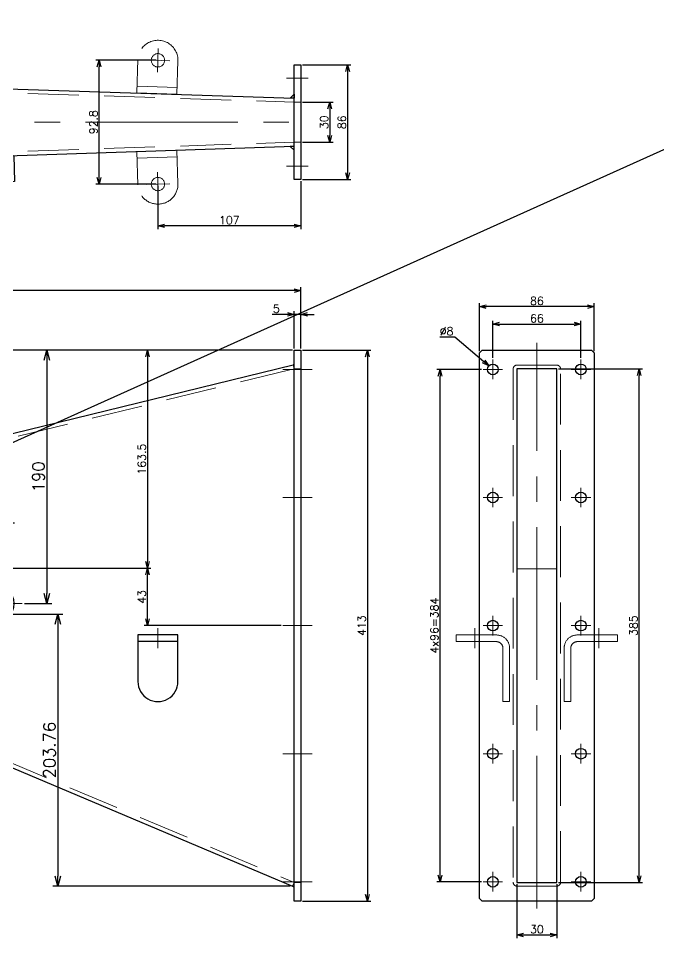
# Model space of a CAD drawing. Header units: millimetres. Extents: x -16130 to 36813, y -8099 to 27484.
# Drawn here: x 9596 to 10075, y 25434 to 26138 of the extents above; entities that cross this region are included whole.
import ezdxf

# ---------------------------------------------------------------- set-up
doc = ezdxf.new("R2010")
doc.units = ezdxf.units.MM
doc.header["$LTSCALE"] = 6
doc.header["$PDMODE"] = 99
doc.header["$PDSIZE"] = 1
doc.linetypes.add('CENTER2', pattern=[28.575, 19.05, -3.175, 3.175, -3.175])
doc.linetypes.add('HIDDEN', pattern=[9.525, 6.35, -3.175])
for name, color, linetype, lineweight in [('04_HIDDEN', 2, 'HIDDEN', 13), ('05_CENTER', 4, 'CENTER2', 13), ('08_DIM', 3, 'Continuous', 13)]:
    doc.layers.add(name, color=color, linetype=linetype, lineweight=lineweight)
doc.layers.add('10_DRAFT', color=8, linetype='Continuous', lineweight=0, plot=False)
doc.styles.add('KSS_TXT', font='txt.shx', dxfattribs={"bigfont": 'extfont2.shx'})
doc.dimstyles.new('KSS_DIM', dxfattribs={"dimtxt": 3, "dimasz": 2.5, "dimexe": 1.25, "dimexo": 0.625, "dimtad": 1, "dimdsep": 46, "dimtxsty": 'KSS_TXT', "dimblk": 'OPEN30', "dimcen": 0, "dimazin": 2, "dimtfac": 0.75, "dimtmove": 0, "dimatfit": 3, "dimldrblk": 'OPEN30', "dimfxl": 1, "dimtolj": 1, "dimarcsym": 0})
doc.dimstyles.new('KSS_DIM$3', dxfattribs={"dimtxt": 3, "dimasz": 2.5, "dimexe": 1.25, "dimexo": 0.625, "dimtad": 1, "dimtih": 1, "dimtoh": 1, "dimdsep": 46, "dimtxsty": 'KSS_TXT', "dimblk": 'OPEN30', "dimcen": 0, "dimazin": 2, "dimtfac": 0.75, "dimtofl": 0, "dimtmove": 0, "dimatfit": 3, "dimldrblk": 'OPEN30', "dimfxl": 1, "dimtolj": 1, "dimarcsym": 0})

# ---------------------------------------------------------------- blocks, each defined once
blk = doc.blocks.new('_Open30')
at = {"color": 0, "linetype": 'ByBlock', "lineweight": -2}
for p, q in [((-1, 0.268), (0, 0)), ((0, 0), (-1, -0.268)), ((0, 0), (-1, 0))]:
    blk.add_line(p, q, dxfattribs=at)
blk = doc.blocks.new('*D878')
at = {"layer": '08_DIM', "color": 0, "lineweight": -2, "transparency": 16777216}
for p, q in [((10000.06, 25876.16), (10062.94, 25876.16)), ((10060.44, 25496.16), (10060.44, 25871.16)), ((10000.06, 25491.16), (10062.94, 25491.16))]:
    blk.add_line(p, q, dxfattribs=at)
at = {"layer": 'Defpoints', "color": 0, "transparency": 16777216}
for p in [(9998.81, 25876.16), (10060.44, 25876.16), (9998.81, 25491.16)]:
    blk.add_point(p, dxfattribs=at)
at = {"layer": '08_DIM', "color": 0, "lineweight": -2, "transparency": 16777216, "xscale": 5, "yscale": 5, "zscale": 5}
for p, rotation in [((10060.44, 25876.16), 90), ((10060.44, 25491.16), 270)]:
    blk.add_blockref('_Open30', p, dxfattribs=dict(at, rotation=rotation))
at = {"layer": '08_DIM', "color": 0, "transparency": 16777216, "insert": (10056.18, 25683.66), "char_height": 6, "attachment_point": 5, "rotation": 90, "style": 'KSS_TXT'}
blk.add_mtext('\\A1;385', dxfattribs=at)
blk = doc.blocks.new('*D879')
at = {"layer": '08_DIM', "color": 0, "lineweight": -2, "transparency": 16777216}
for p, q in [((9968.81, 25489.91), (9968.81, 25449.3)), ((9998.81, 25489.91), (9998.81, 25449.3)), ((9973.81, 25451.8), (9993.81, 25451.8))]:
    blk.add_line(p, q, dxfattribs=at)
at = {"layer": 'Defpoints', "color": 0, "transparency": 16777216}
for p in [(9968.81, 25491.16), (9998.81, 25491.16), (9998.81, 25451.8)]:
    blk.add_point(p, dxfattribs=at)
at = {"layer": '08_DIM', "color": 0, "lineweight": -2, "transparency": 16777216, "xscale": 5, "yscale": 5, "zscale": 5, "rotation": 180}
blk.add_blockref('_Open30', (9968.81, 25451.8), dxfattribs=at)
at = {"layer": '08_DIM', "color": 0, "lineweight": -2, "transparency": 16777216, "xscale": 5, "yscale": 5, "zscale": 5}
blk.add_blockref('_Open30', (9998.81, 25451.8), dxfattribs=at)
at = {"layer": '08_DIM', "color": 0, "transparency": 16777216, "insert": (9983.81, 25456.05), "char_height": 6, "attachment_point": 5, "style": 'KSS_TXT'}
blk.add_mtext('\\A1;30', dxfattribs=at)
blk = doc.blocks.new('*D880')
at = {"layer": '08_DIM', "color": 0, "lineweight": -2, "transparency": 16777216}
for p, q in [((9942.22, 25875.66), (9908.76, 25875.66)), ((9911.26, 25496.66), (9911.26, 25870.66)), ((9942.22, 25491.66), (9908.76, 25491.66))]:
    blk.add_line(p, q, dxfattribs=at)
at = {"layer": 'Defpoints', "color": 0, "transparency": 16777216}
for p in [(9911.26, 25875.66), (9943.47, 25875.66), (9943.47, 25491.66)]:
    blk.add_point(p, dxfattribs=at)
at = {"layer": '08_DIM', "color": 0, "lineweight": -2, "transparency": 16777216, "xscale": 5, "yscale": 5, "zscale": 5}
for p, rotation in [((9911.26, 25875.66), 90), ((9911.26, 25491.66), 270)]:
    blk.add_blockref('_Open30', p, dxfattribs=dict(at, rotation=rotation))
at = {"layer": '08_DIM', "color": 0, "transparency": 16777216, "insert": (9907.01, 25683.66), "char_height": 6, "attachment_point": 5, "rotation": 90, "style": 'KSS_TXT'}
blk.add_mtext('\\A1;4x96=384', dxfattribs=at)
blk = doc.blocks.new('A$C68293EE5_1_1')
at = {"color": 0}
blk.add_lwpolyline([(20, -23.22), (20, -50), (25, -50), (25, -24.77)], dxfattribs=at)
at = {"layer": '04_HIDDEN'}
for points in [[(15, 0), (-15, 0), (-15, -5), (15, -5, -0.414214), (20, -10), (20, -23.22)], [(25, -24.77), (25, -10, 0.414214), (15, 0)]]:
    blk.add_lwpolyline(points, format="xyb", dxfattribs=at)
at = {"layer": '05_CENTER'}
blk.add_line((-1, 5), (-1, -10), dxfattribs=at)
blk = doc.blocks.new('A$C2C4612D3_1_1_1')
at = {"color": 0}
for points in [[(-41, 206.5), (41, 206.5), (43, 204.5), (43, -204.5), (41, -206.5), (-41, -206.5), (-43, -204.5), (-43, 204.5)], [(-15, -192.5), (15, -192.5), (15, 192.5), (-15, 192.5)]]:
    blk.add_lwpolyline(points, close=True, dxfattribs=at)
for centre in [(-33, 192), (33, 192), (-33, 96), (33, 96), (-33, 0), (33, 0), (-33, -96), (33, -96), (-33, -192), (33, -192)]:
    blk.add_circle(centre, 4, dxfattribs=at)
at = {"layer": '04_HIDDEN'}
blk.add_lwpolyline([(-14.78, -195.28), (14.78, -195.28, 0.414214), (17.78, -192.28), (17.78, 192.28, 0.414214), (14.78, 195.28), (-14.78, 195.28, 0.414214), (-17.78, 192.28), (-17.78, -192.28, 0.414214)], format="xyb", close=True, dxfattribs=at)
at = {"layer": '05_CENTER'}
for p, q in [((0, -212), (0, 212)), ((-33, 184.66), (-33, 199.34)), ((33, 184.66), (33, 199.34)), ((-25.66, 192), (-40.34, 192)), ((25.66, 192), (40.34, 192)), ((-33, 88.66), (-33, 103.34)), ((33, 88.66), (33, 103.34)), ((-25.66, 96), (-40.34, 96)), ((25.66, 96), (40.34, 96)), ((-33, -7.34), (-33, 7.34)), ((33, -7.34), (33, 7.34)), ((-25.66, 0), (-40.34, 0)), ((25.66, 0), (40.34, 0)), ((-33, -103.34), (-33, -88.66)), ((33, -103.34), (33, -88.66)), ((-25.66, -96), (-40.34, -96)), ((25.66, -96), (40.34, -96)), ((-33, -199.34), (-33, -184.66)), ((33, -199.34), (33, -184.66)), ((-25.66, -192), (-40.34, -192)), ((25.66, -192), (40.34, -192))]:
    blk.add_line(p, q, dxfattribs=at)
at = {"layer": '10_DRAFT'}
blk.add_line((15, 42.5), (-15, 42.5), dxfattribs=at)
at = {"layer": '04_HIDDEN'}
blk.add_blockref('A$C68293EE5_1_1', (-45.4, -7), dxfattribs=at)
at = {"layer": '04_HIDDEN', "xscale": -1}
blk.add_blockref('A$C68293EE5_1_1', (45.4, -7), dxfattribs=at)
blk = doc.blocks.new('*D881')
at = {"layer": '08_DIM', "color": 0, "lineweight": -2, "transparency": 16777216}
for p, q in [((9808.12, 26103.94), (9844.46, 26103.94)), ((9841.96, 26098.94), (9841.96, 26022.94)), ((9808.12, 26017.94), (9844.46, 26017.94))]:
    blk.add_line(p, q, dxfattribs=at)
at = {"layer": 'Defpoints', "color": 0, "transparency": 16777216}
for p in [(9806.87, 26103.94), (9806.87, 26017.94), (9841.96, 26017.94)]:
    blk.add_point(p, dxfattribs=at)
at = {"layer": '08_DIM', "color": 0, "lineweight": -2, "transparency": 16777216, "xscale": 5, "yscale": 5, "zscale": 5}
for p, rotation in [((9841.96, 26103.94), 90), ((9841.96, 26017.94), 270)]:
    blk.add_blockref('_Open30', p, dxfattribs=dict(at, rotation=rotation))
at = {"layer": '08_DIM', "color": 0, "transparency": 16777216, "insert": (9837.71, 26060.94), "char_height": 6, "attachment_point": 5, "rotation": 90, "style": 'KSS_TXT'}
blk.add_mtext('\\A1;86', dxfattribs=at)
blk = doc.blocks.new('*D884')
at = {"layer": '08_DIM', "color": 0, "lineweight": -2, "transparency": 16777216}
for p, q in [((9800.62, 25890.16), (9689.52, 25890.16)), ((9692.02, 25885.16), (9692.02, 25731.66)), ((9326.25, 25726.66), (9694.52, 25726.66))]:
    blk.add_line(p, q, dxfattribs=at)
at = {"layer": 'Defpoints', "color": 0, "transparency": 16777216}
for p in [(9801.87, 25890.16), (9325, 25726.66), (9692.02, 25726.66)]:
    blk.add_point(p, dxfattribs=at)
at = {"layer": '08_DIM', "color": 0, "lineweight": -2, "transparency": 16777216, "xscale": 5, "yscale": 5, "zscale": 5}
for p, rotation in [((9692.02, 25890.16), 90), ((9692.02, 25726.66), 270)]:
    blk.add_blockref('_Open30', p, dxfattribs=dict(at, rotation=rotation))
at = {"layer": '08_DIM', "color": 0, "transparency": 16777216, "insert": (9687.77, 25808.41), "char_height": 6, "attachment_point": 5, "rotation": 90, "style": 'KSS_TXT'}
blk.add_mtext('\\A1;163.5', dxfattribs=at)
blk = doc.blocks.new('*D885')
at = {"layer": '08_DIM', "color": 0, "lineweight": -2, "transparency": 16777216}
for p, q in [((9808.12, 25890.16), (9859.32, 25890.16)), ((9856.82, 25885.16), (9856.82, 25482.16)), ((9808.12, 25477.16), (9859.32, 25477.16))]:
    blk.add_line(p, q, dxfattribs=at)
at = {"layer": 'Defpoints', "color": 0, "transparency": 16777216}
for p in [(9806.87, 25890.16), (9806.87, 25477.16), (9856.82, 25477.16)]:
    blk.add_point(p, dxfattribs=at)
at = {"layer": '08_DIM', "color": 0, "lineweight": -2, "transparency": 16777216, "xscale": 5, "yscale": 5, "zscale": 5}
for p, rotation in [((9856.82, 25890.16), 90), ((9856.82, 25477.16), 270)]:
    blk.add_blockref('_Open30', p, dxfattribs=dict(at, rotation=rotation))
at = {"layer": '08_DIM', "color": 0, "transparency": 16777216, "insert": (9852.57, 25683.66), "char_height": 6, "attachment_point": 5, "rotation": 90, "style": 'KSS_TXT'}
blk.add_mtext('\\A1;413', dxfattribs=at)
blk = doc.blocks.new('*D888')
at = {"layer": '08_DIM', "color": 0, "lineweight": -2, "transparency": 16777216}
for p, q in [((9808.12, 26075.94), (9831.13, 26075.94)), ((9828.63, 26070.94), (9828.63, 26050.94)), ((9808.12, 26045.94), (9831.13, 26045.94))]:
    blk.add_line(p, q, dxfattribs=at)
at = {"layer": 'Defpoints', "color": 0, "transparency": 16777216}
for p in [(9806.87, 26075.94), (9806.87, 26045.94), (9828.63, 26045.94)]:
    blk.add_point(p, dxfattribs=at)
at = {"layer": '08_DIM', "color": 0, "lineweight": -2, "transparency": 16777216, "xscale": 5, "yscale": 5, "zscale": 5}
for p, rotation in [((9828.63, 26075.94), 90), ((9828.63, 26045.94), 270)]:
    blk.add_blockref('_Open30', p, dxfattribs=dict(at, rotation=rotation))
at = {"layer": '08_DIM', "color": 0, "transparency": 16777216, "insert": (9824.38, 26060.94), "char_height": 6, "attachment_point": 5, "rotation": 90, "style": 'KSS_TXT'}
blk.add_mtext('\\A1;30', dxfattribs=at)
blk = doc.blocks.new('*D890')
at = {"layer": '08_DIM', "color": 0, "lineweight": -2, "transparency": 16777216}
for p, q in [((9306.87, 25804.91), (9306.87, 25937.22)), ((9806.87, 25891.41), (9806.87, 25937.22)), ((9801.87, 25934.72), (9311.87, 25934.72))]:
    blk.add_line(p, q, dxfattribs=at)
at = {"layer": 'Defpoints', "color": 0, "transparency": 16777216}
for p in [(9306.87, 25934.72), (9806.87, 25890.16), (9306.87, 25803.66)]:
    blk.add_point(p, dxfattribs=at)
at = {"layer": '08_DIM', "color": 0, "lineweight": -2, "transparency": 16777216, "xscale": 5, "yscale": 5, "zscale": 5, "rotation": 180}
blk.add_blockref('_Open30', (9306.87, 25934.72), dxfattribs=at)
at = {"layer": '08_DIM', "color": 0, "lineweight": -2, "transparency": 16777216, "xscale": 5, "yscale": 5, "zscale": 5}
blk.add_blockref('_Open30', (9806.87, 25934.72), dxfattribs=at)
at = {"layer": '08_DIM', "color": 0, "transparency": 16777216, "insert": (9556.87, 25938.98), "char_height": 6, "attachment_point": 5, "style": 'KSS_TXT'}
blk.add_mtext('\\A1;500', dxfattribs=at)
blk = doc.blocks.new('A$C30B32F76_1_1')
at = {"color": 0}
blk.add_line((-15, -12), (-45, -12), dxfattribs=at)
blk.add_lwpolyline([(-15, -7), (-45, -7), (-45, -42, 1.000008), (-15, -42)], format="xyb", close=True, dxfattribs=at)
at = {"layer": '05_CENTER'}
blk.add_line((-30, -2), (-30, -17), dxfattribs=at)
blk = doc.blocks.new('A$C580236FF_1_1')
at = {"color": 0}
for radius in [7, 4.86, 4.28]:
    blk.add_circle((0, 0), radius, dxfattribs=at)
at = {"layer": '05_CENTER'}
for p, q in [((0, -9.75), (0, 9.75)), ((9.75, 0), (-9.75, 0))]:
    blk.add_line(p, q, dxfattribs=at)
blk = doc.blocks.new('A$C4DCA1887_1_1')
at = {"color": 0}
for radius in [15, 13.22, 12.06]:
    blk.add_circle((0, 0), radius, dxfattribs=at)
at = {"layer": '05_CENTER'}
for p, q in [((0, -21.19), (0, 21.19)), ((21.19, 0), (-21.19, 0))]:
    blk.add_line(p, q, dxfattribs=at)
blk = doc.blocks.new('A$C63605BD2_1_1_1')
at = {"color": 0}
for p, q in [((-490, 77), (-5.71, 195.41)), ((-490, 9), (-6.17, -195.26))]:
    blk.add_line(p, q, dxfattribs=at)
for points in [[(0, -206.5), (-5, -206.5), (-5, 206.5), (0, 206.5)], [(-500, 120.5), (-490, 120.5), (-490, -34.5), (-500, -34.5)]]:
    blk.add_lwpolyline(points, close=True, dxfattribs=at)
at = {"color": 3}
for centre, radius, start, end in [((-4.25, 190.76), 4.88, 98.83108, 107.43098), ((-490, 77), 1.5, 13.8582, 90), ((-490.75, 78.74), 4.88, 278.83108, 287.43098), ((-490.91, 7.21), 5, 65.45641, 79.51563), ((-490, 9.19), 1.5, 270, 330.56651), ((-4.09, -190.71), 5, 245.46365, 259.51696)]:
    blk.add_arc(centre, radius, start, end, dxfattribs=at)
at = {"layer": '04_HIDDEN'}
for p, q in [((-489.29, 74.09), (-5, 192.5)), ((-5, 192.5), (-5.71, 195.41)), ((-5, 192.5), (0, 192.5)), ((-500, 73.25), (-490, 73.25)), ((-489.29, 74.09), (-490, 77)), ((-500, 12.75), (-490, 12.75)), ((-488.83, 11.76), (-490, 9)), ((-488.83, 11.76), (-5, -192.5)), ((-5, -192.5), (-6.17, -195.26)), ((-5, -192.5), (0, -192.5))]:
    blk.add_line(p, q, dxfattribs=at)
at = {"layer": '05_CENTER'}
for p, q in [((-13.38, 192), (8.47, 192)), ((-508.15, 103), (-481.88, 103)), ((-13.38, 96), (8.47, 96)), ((-508.15, 43), (-481.88, 43)), ((-13.38, 0), (8.47, 0)), ((-508.15, -17), (-481.88, -17)), ((-13.38, -96), (8.47, -96)), ((-13.38, -192), (8.47, -192))]:
    blk.add_line(p, q, dxfattribs=at)
for name, p in [('A$C580236FF_1_1', (-450, 43)), ('A$C4DCA1887_1_1', (-230, 16.5))]:
    blk.add_blockref(name, p)
at = {"color": 0}
blk.add_blockref('A$C30B32F76_1_1', (-77, 0), dxfattribs=at)
blk = doc.blocks.new('*D893')
at = {"layer": '08_DIM', "color": 0, "lineweight": -2, "transparency": 16777216}
for p, q in [((9796.87, 25916.94), (9785.37, 25916.94)), ((9801.87, 25891.41), (9801.87, 25919.44)), ((9806.87, 25916.94), (9801.87, 25916.94)), ((9806.87, 25891.41), (9806.87, 25919.44)), ((9811.87, 25916.94), (9816.87, 25916.94))]:
    blk.add_line(p, q, dxfattribs=at)
at = {"layer": 'Defpoints', "color": 0, "transparency": 16777216}
for p in [(9801.87, 25916.94), (9801.87, 25890.16), (9806.87, 25890.16)]:
    blk.add_point(p, dxfattribs=at)
at = {"layer": '08_DIM', "color": 0, "lineweight": -2, "transparency": 16777216, "xscale": 5, "yscale": 5, "zscale": 5}
blk.add_blockref('_Open30', (9801.87, 25916.94), dxfattribs=at)
at = {"layer": '08_DIM', "color": 0, "lineweight": -2, "transparency": 16777216, "xscale": 5, "yscale": 5, "zscale": 5, "rotation": 180}
blk.add_blockref('_Open30', (9806.87, 25916.94), dxfattribs=at)
at = {"layer": '08_DIM', "color": 0, "transparency": 16777216, "insert": (9788.62, 25921.19), "char_height": 6, "attachment_point": 5, "style": 'KSS_TXT'}
blk.add_mtext('\\A1;5', dxfattribs=at)
blk = doc.blocks.new('A$C09AF2F59_1_1')
at = {"color": 0}
blk.add_lwpolyline([(25, 15), (0, 15, 1), (0, -15), (25, -15)], format="xyb", close=True, dxfattribs=at)
blk.add_circle((0, 0), 5, dxfattribs=at)
at = {"layer": '04_HIDDEN'}
blk.add_line((20, -15), (20, 15), dxfattribs=at)
at = {"layer": '05_CENTER'}
for p, q in [((0, -8.89), (0, 8.89)), ((8.89, 0), (-8.89, 0))]:
    blk.add_line(p, q, dxfattribs=at)
blk = doc.blocks.new('A$C091C3F56_1_1')
at = {"color": 0}
blk.add_lwpolyline([(-15, 0), (15, 0), (15, -19.5), (-15, -19.5)], close=True, dxfattribs=at)
at = {"layer": '04_HIDDEN'}
for p, q in [((-13.5, 3), (-13.5, 0)), ((-12.06, 0), (-12.06, -19.5)), ((13.22, 0), (13.22, -19.5)), ((13.5, 3), (13.5, 0)), ((-13.22, 0), (-13.22, -19.5)), ((12.06, 0), (12.06, -19.5))]:
    blk.add_line(p, q, dxfattribs=at)
at = {"layer": '05_CENTER'}
blk.add_line((0, -22.83), (0, 6.95), dxfattribs=at)
at = {"layer": '10_DRAFT'}
blk.add_line((0, 0), (0, -19.5), dxfattribs=at)
blk = doc.blocks.new('A$C0BF608F2_1_1')
at = {"color": 0}
blk.add_lwpolyline([(-7, 0), (7, 0), (7, -20), (-7, -20)], close=True, dxfattribs=at)
at = {"layer": '04_HIDDEN'}
for p, q in [((-5.5, 3), (-5.5, 0)), ((-4.86, 0), (-4.86, -20)), ((-4.28, 0), (-4.28, -20)), ((4.28, 0), (4.28, -20)), ((4.86, 0), (4.86, -20)), ((5.5, 3), (5.5, 0))]:
    blk.add_line(p, q, dxfattribs=at)
at = {"layer": '05_CENTER'}
blk.add_line((0, -21.57), (0, 4.36), dxfattribs=at)
blk = doc.blocks.new('A$C1AE7797E_1_1_1')
at = {"color": 0}
for p, q in [((-489.91, 34), (-5, 18.02)), ((-489.91, -34), (-5, -18.02))]:
    blk.add_line(p, q, dxfattribs=at)
for points in [[(-500, 77.5), (-490, 77.5), (-490, -77.5), (-500, -77.5)], [(0, -43), (-5, -43), (-5, 43), (0, 43)]]:
    blk.add_lwpolyline(points, close=True, dxfattribs=at)
at = {"color": 3}
for points in [[(-5, 18.02), (-7.99, 18.12), (-7.99, 18.12), (-5, 21.02)], [(-5, -18.02), (-7.99, -18.12), (-7.99, -18.12), (-5, -21.02)]]:
    blk.add_lwpolyline(points, close=True, dxfattribs=at)
for centre, start, end in [((-489.98, 33.79), 6.6623, 90.80541), ((-489.98, -33.79), 269.19459, 353.3377)]:
    blk.add_arc(centre, 1.44, start, end, dxfattribs=at)
at = {"layer": '04_HIDDEN'}
for p, q in [((-500, 30.25), (-490, 30.25)), ((-489.91, 34), (-490, 31)), ((-490, 31), (-5.09, 15.03)), ((-5, 18.02), (-5.09, 15.03)), ((-5, 15), (0, 15)), ((-490, -31), (-5.09, -15.03)), ((-5, -18.02), (-5.09, -15.03)), ((-5, -15), (0, -15)), ((-500, -30.25), (-490, -30.25)), ((-489.91, -34), (-490, -31))]:
    blk.add_line(p, q, dxfattribs=at)
at = {"layer": '05_CENTER'}
for p, q in [((-508.15, 60), (-481.88, 60)), ((-10.64, 33), (5.49, 33)), ((-504.23, 0), (2.46, 0)), ((-10.64, -33), (5.49, -33)), ((-508.15, -60), (-481.88, -60))]:
    blk.add_line(p, q, dxfattribs=at)
for name, p, rotation in [('A$C091C3F56_1_1', (-230, -25.44), 1.886962596826822), ('A$C0BF608F2_1_1', (-450, -32.69), 1.886962596823539)]:
    blk.add_blockref(name, p, dxfattribs=dict(rotation=rotation))
at = {"layer": '04_HIDDEN', "rotation": 268.1130373985578}
blk.add_blockref('A$C09AF2F59_1_1', (-107, 46.4), dxfattribs=at)
at = {"layer": '04_HIDDEN', "xscale": -0.9999999999999999, "rotation": 271.8869626014422}
blk.add_blockref('A$C09AF2F59_1_1', (-107, -46.4), dxfattribs=at)
blk = doc.blocks.new('*D1085')
at = {"layer": '08_DIM', "color": 0, "lineweight": -2, "transparency": 16777216}
for p, q in [((9950.81, 25884.25), (9950.81, 25912.14)), ((9955.81, 25909.64), (10011.81, 25909.64)), ((10016.81, 25884.25), (10016.81, 25912.14))]:
    blk.add_line(p, q, dxfattribs=at)
at = {"layer": 'Defpoints', "color": 0, "transparency": 16777216}
for p in [(10016.81, 25909.64), (9950.81, 25883), (10016.81, 25883)]:
    blk.add_point(p, dxfattribs=at)
at = {"layer": '08_DIM', "color": 0, "lineweight": -2, "transparency": 16777216, "xscale": 5, "yscale": 5, "zscale": 5, "rotation": 180}
blk.add_blockref('_Open30', (9950.81, 25909.64), dxfattribs=at)
at = {"layer": '08_DIM', "color": 0, "lineweight": -2, "transparency": 16777216, "xscale": 5, "yscale": 5, "zscale": 5}
blk.add_blockref('_Open30', (10016.81, 25909.64), dxfattribs=at)
at = {"layer": '08_DIM', "color": 0, "transparency": 16777216, "insert": (9983.81, 25913.89), "char_height": 6, "attachment_point": 5, "style": 'KSS_TXT'}
blk.add_mtext('\\A1;66', dxfattribs=at)
blk = doc.blocks.new('*D1086')
at = {"layer": '08_DIM', "color": 0, "lineweight": -2, "transparency": 16777216}
for p, q in [((9940.81, 25889.41), (9940.81, 25925.26)), ((10021.81, 25922.76), (9945.81, 25922.76)), ((10026.81, 25889.41), (10026.81, 25925.26))]:
    blk.add_line(p, q, dxfattribs=at)
at = {"layer": 'Defpoints', "color": 0, "transparency": 16777216}
for p in [(9940.81, 25922.76), (9940.81, 25888.16), (10026.81, 25888.16)]:
    blk.add_point(p, dxfattribs=at)
at = {"layer": '08_DIM', "color": 0, "lineweight": -2, "transparency": 16777216, "xscale": 5, "yscale": 5, "zscale": 5, "rotation": 180}
blk.add_blockref('_Open30', (9940.81, 25922.76), dxfattribs=at)
at = {"layer": '08_DIM', "color": 0, "lineweight": -2, "transparency": 16777216, "xscale": 5, "yscale": 5, "zscale": 5}
blk.add_blockref('_Open30', (10026.81, 25922.76), dxfattribs=at)
at = {"layer": '08_DIM', "color": 0, "transparency": 16777216, "insert": (9983.81, 25927.01), "char_height": 6, "attachment_point": 5, "style": 'KSS_TXT'}
blk.add_mtext('\\A1;86', dxfattribs=at)
blk = doc.blocks.new('*D1087')
at = {"layer": '08_DIM', "color": 0, "lineweight": -2, "transparency": 16777216}
for p, q in [((9326.25, 25726.66), (9694.52, 25726.66)), ((9692.02, 25688.66), (9692.02, 25721.66)), ((9792.24, 25683.66), (9689.52, 25683.66))]:
    blk.add_line(p, q, dxfattribs=at)
at = {"layer": 'Defpoints', "color": 0, "transparency": 16777216}
for p in [(9325, 25726.66), (9692.02, 25726.66), (9793.49, 25683.66)]:
    blk.add_point(p, dxfattribs=at)
at = {"layer": '08_DIM', "color": 0, "lineweight": -2, "transparency": 16777216, "xscale": 5, "yscale": 5, "zscale": 5}
for p, rotation in [((9692.02, 25726.66), 90), ((9692.02, 25683.66), 270)]:
    blk.add_blockref('_Open30', p, dxfattribs=dict(at, rotation=rotation))
at = {"layer": '08_DIM', "color": 0, "transparency": 16777216, "insert": (9687.77, 25705.16), "char_height": 6, "attachment_point": 5, "rotation": 90, "style": 'KSS_TXT'}
blk.add_mtext('\\A1;43', dxfattribs=at)
blk = doc.blocks.new('*D1090')
at = {"layer": '08_DIM', "color": 0, "lineweight": -2, "transparency": 16777216}
for p, q in [((9911.17, 25900.04), (9922.42, 25900.04)), ((9922.42, 25900.04), (9943.98, 25881.52))]:
    blk.add_line(p, q, dxfattribs=at)
at = {"layer": 'Defpoints', "color": 0, "transparency": 16777216}
for p in [(9947.78, 25878.26), (9953.85, 25873.05)]:
    blk.add_point(p, dxfattribs=at)
at = {"layer": '08_DIM', "color": 0, "lineweight": -2, "transparency": 16777216, "xscale": 5, "yscale": 5, "zscale": 5, "rotation": 319.3529970986384}
blk.add_blockref('_Open30', (9947.78, 25878.26), dxfattribs=at)
at = {"layer": '08_DIM', "color": 0, "transparency": 16777216, "insert": (9916.17, 25904.29), "char_height": 6, "attachment_point": 5, "style": 'KSS_TXT'}
blk.add_mtext('\\A1;%%C8', dxfattribs=at)
blk = doc.blocks.new('*D1252')
at = {"layer": '08_DIM', "color": 0, "lineweight": -2, "transparency": 16777216}
for p, q in [((9806.87, 26016.69), (9806.87, 25980.79)), ((9699.87, 26013.29), (9699.87, 25980.79)), ((9801.87, 25983.29), (9704.87, 25983.29))]:
    blk.add_line(p, q, dxfattribs=at)
at = {"layer": 'Defpoints', "color": 0, "transparency": 16777216}
for p in [(9699.87, 26014.54), (9806.87, 26017.94), (9699.87, 25983.29)]:
    blk.add_point(p, dxfattribs=at)
at = {"layer": '08_DIM', "color": 0, "lineweight": -2, "transparency": 16777216, "xscale": 5, "yscale": 5, "zscale": 5, "rotation": 180}
blk.add_blockref('_Open30', (9699.87, 25983.29), dxfattribs=at)
at = {"layer": '08_DIM', "color": 0, "lineweight": -2, "transparency": 16777216, "xscale": 5, "yscale": 5, "zscale": 5}
blk.add_blockref('_Open30', (9806.87, 25983.29), dxfattribs=at)
at = {"layer": '08_DIM', "color": 0, "transparency": 16777216, "insert": (9753.37, 25987.54), "char_height": 6, "attachment_point": 5, "style": 'KSS_TXT'}
blk.add_mtext('\\A1;107', dxfattribs=at)
blk = doc.blocks.new('*D1253')
at = {"layer": '08_DIM', "color": 0, "lineweight": -2, "transparency": 16777216}
for p, q in [((9698.62, 26107.34), (9653.26, 26107.34)), ((9655.76, 26019.54), (9655.76, 26102.34)), ((9698.62, 26014.54), (9653.26, 26014.54))]:
    blk.add_line(p, q, dxfattribs=at)
at = {"layer": 'Defpoints', "color": 0, "transparency": 16777216}
for p in [(9655.76, 26107.34), (9699.87, 26107.34), (9699.87, 26014.54)]:
    blk.add_point(p, dxfattribs=at)
at = {"layer": '08_DIM', "color": 0, "lineweight": -2, "transparency": 16777216, "xscale": 5, "yscale": 5, "zscale": 5}
for p, rotation in [((9655.76, 26107.34), 90), ((9655.76, 26014.54), 270)]:
    blk.add_blockref('_Open30', p, dxfattribs=dict(at, rotation=rotation))
at = {"layer": '08_DIM', "color": 0, "transparency": 16777216, "insert": (9651.51, 26060.94), "char_height": 6, "attachment_point": 5, "rotation": 90, "style": 'KSS_TXT'}
blk.add_mtext('\\A1;92.8', dxfattribs=at)
blk = doc.blocks.new('*D1943')
at = {"layer": '08_DIM', "color": 0, "lineweight": -2, "transparency": 16777216}
for p, q in [((9800, 25890.16), (9584.85, 25890.16)), ((9588.6, 25882.66), (9588.6, 25768.18)), ((9320.24, 25760.68), (9592.35, 25760.68))]:
    blk.add_line(p, q, dxfattribs=at)
at = {"layer": 'Defpoints', "color": 0, "transparency": 16777216}
for p in [(9801.87, 25890.16), (9318.37, 25760.68), (9588.6, 25760.68)]:
    blk.add_point(p, dxfattribs=at)
at = {"layer": '08_DIM', "color": 0, "lineweight": -2, "transparency": 16777216, "xscale": 7.5, "yscale": 7.5, "zscale": 7.5}
for p, rotation in [((9588.6, 25890.16), 90), ((9588.6, 25760.68), 270)]:
    blk.add_blockref('_Open30', p, dxfattribs=dict(at, rotation=rotation))
at = {"layer": '08_DIM', "color": 0, "transparency": 16777216, "insert": (9582.23, 25825.42), "char_height": 9, "attachment_point": 5, "rotation": 90, "style": 'KSS_TXT'}
blk.add_mtext('\\A1;129.47', dxfattribs=at)
blk = doc.blocks.new('*D1944')
at = {"layer": '08_DIM', "color": 0, "lineweight": -2, "transparency": 16777216}
for p, q in [((9318.75, 25692.16), (9628.7, 25692.16)), ((9624.95, 25684.66), (9624.95, 25495.89)), ((9798.83, 25488.39), (9621.2, 25488.39))]:
    blk.add_line(p, q, dxfattribs=at)
at = {"layer": 'Defpoints', "color": 0, "transparency": 16777216}
for p in [(9316.88, 25692.16), (9624.95, 25488.39), (9800.71, 25488.39)]:
    blk.add_point(p, dxfattribs=at)
at = {"layer": '08_DIM', "color": 0, "lineweight": -2, "transparency": 16777216, "xscale": 7.5, "yscale": 7.5, "zscale": 7.5}
for p, rotation in [((9624.95, 25692.16), 90), ((9624.95, 25488.39), 270)]:
    blk.add_blockref('_Open30', p, dxfattribs=dict(at, rotation=rotation))
at = {"layer": '08_DIM', "color": 0, "transparency": 16777216, "insert": (9618.57, 25590.28), "char_height": 9, "attachment_point": 5, "rotation": 90, "style": 'KSS_TXT'}
blk.add_mtext('\\A1;203.76', dxfattribs=at)
blk = doc.blocks.new('*D2608')
at = {"layer": '08_DIM', "color": 0, "lineweight": -2, "transparency": 16777216}
for p, q in [((9800, 25890.16), (9612.92, 25890.16)), ((9616.67, 25882.66), (9616.67, 25707.66)), ((9599.94, 25700.16), (9620.42, 25700.16))]:
    blk.add_line(p, q, dxfattribs=at)
at = {"layer": 'Defpoints', "color": 0, "transparency": 16777216}
for p in [(9801.87, 25890.16), (9598.06, 25700.16), (9616.67, 25700.16)]:
    blk.add_point(p, dxfattribs=at)
at = {"layer": '08_DIM', "color": 0, "lineweight": -2, "transparency": 16777216, "xscale": 7.5, "yscale": 7.5, "zscale": 7.5}
for p, rotation in [((9616.67, 25890.16), 90), ((9616.67, 25700.16), 270)]:
    blk.add_blockref('_Open30', p, dxfattribs=dict(at, rotation=rotation))
at = {"layer": '08_DIM', "color": 0, "transparency": 16777216, "insert": (9610.3, 25795.16), "char_height": 9, "attachment_point": 5, "rotation": 90, "style": 'KSS_TXT'}
blk.add_mtext('\\A1;190', dxfattribs=at)

msp = doc.modelspace()

# ---------------------------------------------------------------- linework, layer by layer
at = {"color": 2}
msp.add_line((10211.6629, 26100.07571), (8731.03843, 25433.64253), dxfattribs=at)

# ---------------------------------------------------------------- block references
for name, p in [('A$C1AE7797E_1_1_1', (9806.87436, 26060.93942)), ('A$C2C4612D3_1_1_1', (9983.81216, 25683.65839)), ('A$C63605BD2_1_1_1', (9806.87436, 25683.65839))]:
    msp.add_blockref(name, p)

# ---------------------------------------------------------------- dimensions: what is measured, and where the dimension line sits
at = {"layer": '08_DIM'}
for base, p1, p2, override, picture, middle in [((9655.76013, 26107.33792), (9699.87436, 26014.54093), (9699.87436, 26107.33792), {"dimscale": 2, "dimdec": 1}, '*D1253', (9651.51013, 26060.93942)), ((9841.96453, 26017.93942), (9806.87436, 26103.93942), (9806.87436, 26017.93942), {"dimscale": 2}, '*D881', (9837.71453, 26060.93942)), ((9828.62633, 26045.93942), (9806.87436, 26075.93942), (9806.87436, 26045.93942), {"dimscale": 2}, '*D888', (9824.37633, 26060.93942)), ((9616.67243, 25700.15839), (9801.87436, 25890.15839), (9598.06481, 25700.15839), {"dimscale": 3}, '*D2608', (9610.29743, 25795.15839)), ((10060.43906, 25876.15839), (9998.81216, 25491.15839), (9998.81216, 25876.15839), {"dimscale": 2}, '*D878', (10056.18489, 25683.65839)), ((9692.0211, 25726.65839), (9793.48946, 25683.65839), (9324.99529, 25726.65839), {"dimscale": 2}, '*D1087', (9687.7711, 25705.15839)), ((9624.94597, 25488.39406), (9316.87526, 25692.15801), (9800.70882, 25488.39406), {"dimscale": 3}, '*D1944', (9618.57097, 25590.27603))]:
    dim = msp.add_linear_dim(base=base, p1=p1, p2=p2, angle=90, dimstyle='KSS_DIM', override=override, dxfattribs=at)
    dim.commit()
    dim.dimension.update_dxf_attribs({"geometry": picture, "text_midpoint": middle})
for base, p1, p2, picture, middle in [((9699.87436, 25983.28659), (9806.87436, 26017.93942), (9699.87436, 26014.54093), '*D1252', (9753.37436, 25987.53659)), ((9306.87436, 25934.72317), (9806.87436, 25890.15839), (9306.87436, 25803.65839), '*D890', (9556.87436, 25938.97734)), ((9940.81216, 25922.75839), (10026.81216, 25888.15839), (9940.81216, 25888.15839), '*D1086', (9983.81216, 25927.00839)), ((9801.87436, 25916.93784), (9806.87436, 25890.15839), (9801.87436, 25890.15839), '*D893', (9788.62436, 25921.19201)), ((10016.81216, 25909.63883), (9950.81216, 25882.99944), (10016.81216, 25882.99944), '*D1085', (9983.81216, 25913.88883)), ((9998.81216, 25451.80322), (9968.81216, 25491.15839), (9998.81216, 25491.15839), '*D879', (9983.81216, 25456.05322))]:
    dim = msp.add_linear_dim(base=base, p1=p1, p2=p2, dimstyle='KSS_DIM', override={"dimscale": 2}, dxfattribs=at)
    dim.commit()
    dim.dimension.update_dxf_attribs({"geometry": picture, "text_midpoint": middle})
dim = msp.add_diameter_dim_2p(p1=(9953.8471, 25873.0528), p2=(9947.77721, 25878.26398), dimstyle='KSS_DIM$3', override={"dimscale": 2, "dimpost": '%%C<>'}, dxfattribs=at)
dim.commit()
dim.dimension.update_dxf_attribs({"geometry": '*D1090', "text_midpoint": (9916.16678, 25900.0366), "dimtype": 163})
at = {"layer": '08_DIM', "color": 1}
for base, p1, p2, override, picture, middle in [((9588.60002, 25760.6841), (9801.87436, 25890.15839), (9318.36658, 25760.6841), {"dimscale": 3}, '*D1943', (9582.22502, 25825.42124)), ((9692.0211, 25726.65839), (9801.87436, 25890.15839), (9324.99529, 25726.65839), {"dimscale": 2}, '*D884', (9687.76693, 25808.40839)), ((9856.81985, 25477.15839), (9806.87436, 25890.15839), (9806.87436, 25477.15839), {"dimscale": 2}, '*D885', (9852.56985, 25683.65839))]:
    dim = msp.add_linear_dim(base=base, p1=p1, p2=p2, angle=90, dimstyle='KSS_DIM', override=override, dxfattribs=at)
    dim.commit()
    dim.dimension.update_dxf_attribs({"geometry": picture, "text_midpoint": middle})
at = {"layer": '08_DIM'}
dim = msp.add_linear_dim(base=(9911.25684, 25875.65839), p1=(9943.4711, 25491.65839), p2=(9943.4711, 25875.65839), angle=90, text='4x96=<>', dimstyle='KSS_DIM', override={"dimscale": 2}, dxfattribs=at)
dim.commit()
dim.dimension.update_dxf_attribs({"geometry": '*D880', "text_midpoint": (9907.00684, 25683.65839)})

doc.saveas('drawing.dxf')
